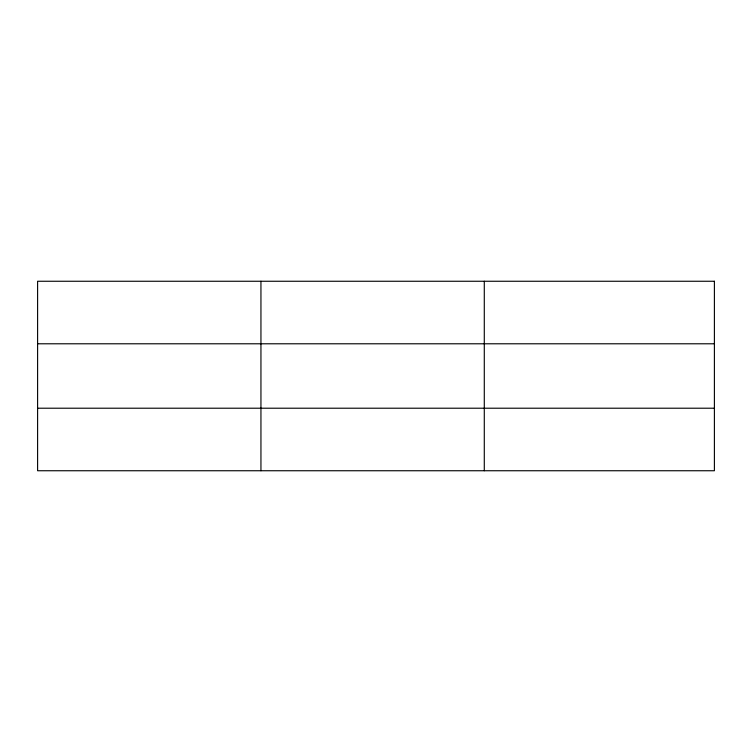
<?xml version="1.0" encoding="UTF-8"?>
<svg xmlns="http://www.w3.org/2000/svg" width="752" height="752" viewBox="0 0 752 752"><rect width="100%" height="100%" fill="white"/><g stroke="black" fill="none" stroke-linecap="round" stroke-linejoin="round"><path stroke-width="1.13" d="M260.944 470.743L260.944 281.257M484.288 470.743L484.288 281.257M37.6 343.786L714.4 343.786M37.6 408.214L714.4 408.214M714.4 281.257L714.4 470.743L37.6 470.743L37.6 281.257L714.4 281.257"/></g></svg>
